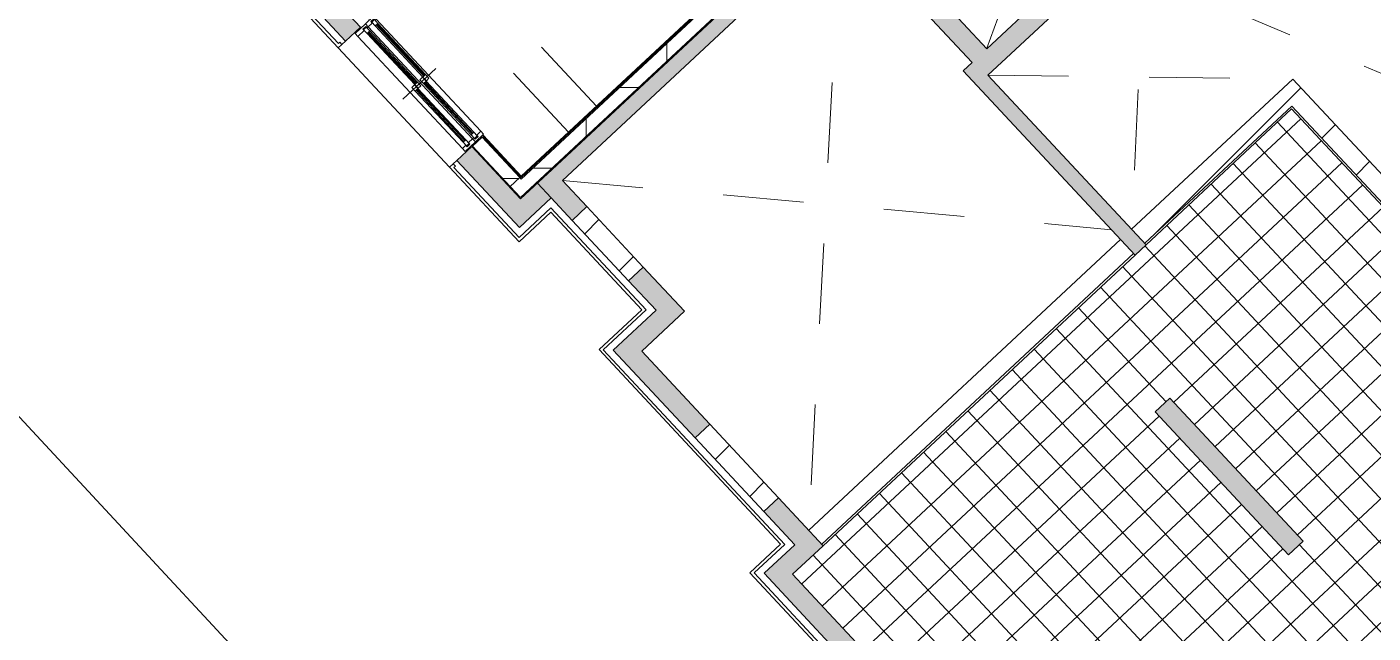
# Model space of a CAD drawing. Header units: millimetres. Extents: x -71377 to 516042, y -145869 to 441446.
# Drawn here: x 130022 to 143378, y 86537 to 92553 of the extents above; entities that cross this region are included whole.
import ezdxf

# ---------------------------------------------------------------- set-up
doc = ezdxf.new("R2010")
doc.units = ezdxf.units.MM
doc.header["$LTSCALE"] = 1000
doc.linetypes.add('_점선_S_', pattern=[1.6, 0.8, -0.8])
for name, color, linetype, lineweight in [('06', 6, 'Continuous', 5), ('A-ele-8', 8, 'Continuous', 5), ('A-fnsh', 5, 'Continuous', 5), ('A-fnsh-4', 4, 'Continuous', 5), ('A-glas', 5, 'Continuous', 5), ('A-hat', 251, 'Continuous', 5), ('A-insu', 251, 'Continuous', 5), ('A-wind', 4, 'Continuous', 5), ('A-wind-hdln', 8, 'Continuous', 5), ('A_bwall', 3, 'Continuous', 5), ('A_cwall', 2, 'Continuous', 5), ('A_fnsh', 5, 'Continuous', 5), ('A_fnsh-4', 4, 'Continuous', 5), ('AA_발코니선', 4, '_점선_S_', 5), ('AA_오픈', 8, '_점선_S_', 5), ('조경라인_dwg', 8, 'Continuous', 5)]:
    doc.layers.add(name, color=color, linetype=linetype, lineweight=lineweight)
pattern_1 = [(45, (165969.5, 243949.9), (-353.5534, 353.5534), [])]

# ---------------------------------------------------------------- blocks, each defined once
blk = doc.blocks.new('미서기창__이중창_ - _A_PW_16X12-2154979-지반층 배치도')
at = {"layer": 'A-glas'}
for p, q in [((-720, 136), (-25, 136)), ((25, 176), (720, 176)), ((25, 164), (720, 164)), ((-720, 124), (-25, 124)), ((-720, 26), (-25, 26)), ((-720, 14), (-25, 14)), ((25, 66), (720, 66)), ((25, 54), (720, 54))]:
    blk.add_line(p, q, dxfattribs=at)
at = {"layer": 'A-wind'}
for p, q in [((-800, 95), (-800, 235)), ((-800, 235), (-760, 235)), ((-760, 150), (-780, 150)), ((-780, 150), (-780, 110)), ((-770, 148), (-720, 148)), ((-770, 112), (-770, 148)), ((-760, 235), (-760, 150)), ((-720, 148), (-720, 112)), ((-25, 188), (25, 188)), ((-25, 152), (-25, 188)), ((25, 152), (-25, 152)), ((-25, 148), (25, 148)), ((-25, 112), (-25, 148)), ((25, 188), (25, 152)), ((25, 148), (25, 112)), ((720, 188), (770, 188)), ((720, 152), (720, 188)), ((770, 152), (720, 152)), ((760, 235), (800, 235)), ((760, 190), (760, 235)), ((780, 190), (760, 190)), ((760, 95), (760, 150)), ((760, 150), (780, 150)), ((770, 188), (770, 152)), ((780, 150), (780, 190)), ((800, 235), (800, 95)), ((-760, 95), (-800, 95)), ((-800, 95), (-800, -15)), ((-780, 110), (-760, 110)), ((-780, 0), (-780, 40)), ((-780, 40), (-760, 40)), ((-760, 0), (-780, 0)), ((-720, 112), (-770, 112)), ((-770, 38), (-720, 38)), ((-770, 2), (-770, 38)), ((-720, 2), (-770, 2)), ((-760, 110), (-760, 95)), ((-760, 40), (-760, 95)), ((-760, -15), (-760, 0)), ((-720, 38), (-720, 2)), ((25, 112), (-25, 112)), ((-25, 78), (25, 78)), ((-25, 42), (-25, 78)), ((25, 42), (-25, 42)), ((-25, 38), (25, 38)), ((-25, 2), (-25, 38)), ((25, 2), (-25, 2)), ((25, 78), (25, 42)), ((25, 38), (25, 2)), ((720, 78), (770, 78)), ((720, 42), (720, 78)), ((770, 42), (720, 42)), ((800, 95), (760, 95)), ((760, 80), (760, 95)), ((780, 80), (760, 80)), ((760, -15), (760, 40)), ((760, 40), (780, 40)), ((770, 78), (770, 42)), ((780, 40), (780, 80)), ((800, 95), (800, -15)), ((-800, -15), (-760, -15)), ((800, -15), (760, -15))]:
    blk.add_line(p, q, dxfattribs=at)
at = {"layer": 'A-wind-hdln'}
for p, q in [((0, 335), (0, -115)), ((-760, 235), (760, 235)), ((-720, 148), (-25, 148)), ((25, 188), (720, 188)), ((25, 152), (720, 152)), ((760, 95), (-760, 95)), ((-720, 112), (-25, 112)), ((-720, 38), (-25, 38)), ((-720, 2), (-25, 2)), ((25, 78), (720, 78)), ((25, 42), (720, 42)), ((760, -15), (-760, -15))]:
    blk.add_line(p, q, dxfattribs=at)
blk = doc.blocks.new('대장2_59A_1층_rvt-1-지반층 배치도')
at = {"layer": 'A-hat'}
h = blk.add_hatch(dxfattribs=at)
h.set_pattern_fill('FP_55', color=256, style=0, pattern_type=2)
h.set_pattern_definition([(0, (-96985.9, -23353.2), (0, 800), []), (270, (-96985.9, -23353.2), (800, 5e-14), [])])
h.paths.add_polyline_path([(-128138, -176334), (-128043, -176245), (-128418, -175843), (-128513, -175932), (-128403, -176050)])
h.paths.add_polyline_path([(-129618, -174747), (-129523, -174658), (-130239, -173890), (-130334, -173979), (-129677, -174684)])
h.paths.add_polyline_path([(-131439, -172794), (-131344, -172705), (-132026, -171974), (-132121, -172063), (-131498, -172731)])
h.paths.add_polyline_path([(-133976, -170073), (-133881, -169985), (-134263, -169575), (-134358, -169664), (-134035, -170010)])
at = {"layer": 'A-ele-8'}
blk.add_line((-128411, -175836), (-128404, -175829), dxfattribs=at)
at = {"layer": 'A-fnsh'}
for p, q in [((-125739, -174097), (-128029, -176232)), ((-128029, -176232), (-128411, -175822))]:
    blk.add_line(p, q, dxfattribs=at)
at = {"layer": 'A-insu'}
for p, q in [((-128513, -175932), (-128418, -175843)), ((-128418, -175843), (-128043, -176245)), ((-128138, -176334), (-128513, -175932)), ((-128043, -176245), (-128138, -176334))]:
    blk.add_line(p, q, dxfattribs=at)
at = {"layer": 'A_fnsh-4'}
for p, q in [((-128411, -175836), (-128404, -175829)), ((-128036, -176238), (-128411, -175836)), ((-128404, -175829), (-128029, -176232)), ((-128029, -176232), (-128036, -176238))]:
    blk.add_line(p, q, dxfattribs=at)
at = {"layer": 'AA_발코니선'}
for p, q in [((-127283, -175536), (-129140, -173544)), ((-127561, -175795), (-129417, -173804))]:
    blk.add_line(p, q, dxfattribs=at)
at = {"layer": 'A-wind-hdln', "extrusion": (0, 0, -1), "zscale": -1, "rotation": 226.9999987515239}
blk.add_blockref('미서기창__이중창_ - _A_PW_16X12-2154979-지반층 배치도', (128960, -175240), dxfattribs=at)
blk = doc.blocks.new('조경라인_dwg-6847807-지반층 배치도')
at = {"layer": '06'}
blk.add_line((112038, 107962), (133116, 85267), dxfattribs=at)

msp = doc.modelspace()

# ---------------------------------------------------------------- hatches: boundary and pattern name
at = {"layer": 'A-hat'}
h = msp.add_hatch(dxfattribs=at)
h.set_pattern_fill('FP_13', color=256, scale=1000, style=0, pattern_type=2)
h.set_pattern_definition([(0, (165969.5, 243949.9), (0, 800), []), (90, (165969.5, 243949.9), (-800, 5e-14), [])])
h.paths.add_polyline_path([(135014.5, 90948.2), (137969.2, 93703.5), (137880.5, 93798.6), (134925.8, 91043.3)])
for points in [[(135335.7, 91029), (138092.9, 93600.1), (137983.3, 93703), (135233.4, 91138.7), (135256.8, 91113.6)], [(139398.9, 92199.6), (139545.2, 92336), (138246, 93729.2), (138099.7, 93592.8), (139379.9, 92220)], [(139557.3, 92073.8), (141118.7, 93529.8), (140982.3, 93676.1), (139420.9, 92220), (139545.2, 92086.7)], [(133183.6, 92413.1), (133329.9, 92549.5), (132613.8, 93317.4), (132467.5, 93181), (132731.5, 92897.9)], [(141016.2, 90289.3), (141125.9, 90391.6), (139420.9, 92220), (139311.2, 92117.7), (141002.5, 90304)], [(134909, 90562.7), (135055.3, 90699.1), (134434.7, 91364.7), (134288.4, 91228.3), (134861.3, 90613.9)], [(135431.5, 90632.9), (135577.8, 90769.3), (135233.4, 91138.7), (135087.1, 91002.3), (135304.3, 90769.3)], [(134918.9, 90845.4), (135055.3, 90699.1), (135223.5, 90856), (135087.1, 91002.3)], [(136400, 89594.4), (136546.2, 89730.8), (136137, 90169.6), (135990.8, 90033.2), (136272.8, 89730.8)], [(135975.8, 89198.9), (136400, 89594.4), (136263.6, 89740.7), (135839.4, 89345.1), (135848.6, 89335.3)], [(136651, 88474.8), (136797.2, 88611.2), (136122.1, 89335.3), (135975.8, 89198.9)], [(142539.6, 87314), (142685.9, 87450.4), (141362.8, 88869.2), (141216.5, 88732.8), (142488, 87369.4)], [(137776.3, 87268.1), (137922.5, 87404.5), (137479.2, 87879.9), (137333, 87743.5), (137681.8, 87369.4)], [(137472.8, 86985.1), (137776.3, 87268.1), (137639.9, 87414.4), (137336.4, 87131.3), (137345.6, 87121.5)], [(140783.9, 83434.3), (140930.1, 83570.7), (137619, 87121.5), (137472.8, 86985.1), (140520.3, 83717)]]:
    msp.add_hatch(color=256, dxfattribs=at).paths.add_polyline_path(points)
h = msp.add_hatch(dxfattribs=at)
h.set_pattern_fill('FP_12', color=256, scale=1000, style=0, pattern_type=2)
h.set_pattern_definition(pattern_1)
h.paths.add_polyline_path([(141112.2, 90406.3), (142710.2, 91896.4), (142580.7, 92035.4), (140982.6, 90545.2)])
h = msp.add_hatch(dxfattribs=at)
h.set_pattern_fill('FP_12', color=256, scale=1000, style=0, pattern_type=2)
h.set_pattern_definition(pattern_1)
h.paths.add_polyline_path([(144869.6, 89302.2), (145008.6, 89431.8), (142710.2, 91896.4), (142571.3, 91766.9), (142637.9, 91695.4)])
h = msp.add_hatch(dxfattribs=at)
h.set_pattern_fill('FP_22', color=256, scale=1000, style=0, pattern_type=2)
h.set_pattern_definition([(223, (141741.9, 87504.45), (204.6, -219.406), []), (313, (141741.9, 87504.45), (219.406, 204.6), [])])
h.paths.add_polyline_path([(140793.7, 83717), (141422.7, 84303.5), (141559.1, 84157.2), (143548.4, 86012.3), (143412, 86158.6), (143960.5, 86670.1), (144096.9, 86523.8), (145281.7, 87628.6), (145145.3, 87774.9), (145745, 88334.1), (142570.3, 91738.6), (137619, 87121.5), (140783.9, 83727.6)])
h.paths.add_polyline_path([(142539.6, 87314), (141216.5, 88732.8), (141362.8, 88869.2), (142685.9, 87450.4), (142599, 87369.4)])
h = msp.add_hatch(dxfattribs=at)
h.set_pattern_fill('FP_12', color=256, scale=1000, style=0, pattern_type=2)
h.set_pattern_definition(pattern_1)
h.paths.add_polyline_path([(135990.8, 90033.2), (136137, 90169.6), (135577.8, 90769.3), (135431.5, 90632.9), (135449.3, 90613.9)])
h = msp.add_hatch(dxfattribs=at)
h.set_pattern_fill('FP_12', color=256, scale=1000, style=0, pattern_type=2)
h.set_pattern_definition(pattern_1)
h.paths.add_polyline_path([(137333, 87743.5), (137479.2, 87879.9), (136797.2, 88611.2), (136651, 88474.8), (136676, 88448)])

# ---------------------------------------------------------------- linework, layer by layer
at = {"layer": 'A-ele-8'}
msp.add_line((134215.3, 91160.1), (133110.5, 92344.9), dxfattribs=at)
at = {"layer": 'A-fnsh'}
for p, q in [((142570.3, 91738.6), (141125.9, 90391.6)), ((145745, 88334.1), (142570.3, 91738.6))]:
    msp.add_line(p, q, dxfattribs=at)
at = {"layer": 'A-fnsh-4'}
msp.add_line((135087.1, 91002.3), (135223.5, 90856), dxfattribs=at)
at = {"layer": 'A-insu'}
for p, q in [((138136.5, 94037.3), (134925.8, 91043.3)), ((135014.5, 90948.2), (137969.2, 93703.5)), ((133147, 92379), (133183.6, 92413.1)), ((134288.4, 91228.3), (134251.9, 91194.2)), ((134912.2, 91057.9), (134817.1, 90969.3)), ((134817.1, 90969.3), (134919.4, 90859.5)), ((134925.8, 91043.3), (134912.2, 91057.9)), ((134919.4, 90859.5), (135014.5, 90948.2))]:
    msp.add_line(p, q, dxfattribs=at)
at = {"layer": 'A_bwall'}
for p, q in [((142580.7, 92035.4), (140982.6, 90545.2)), ((145008.6, 89431.8), (142580.7, 92035.4)), ((141112.2, 90406.3), (142571.3, 91766.9)), ((142571.3, 91766.9), (144869.6, 89302.2)), ((136137, 90169.6), (135577.8, 90769.3)), ((135431.5, 90632.9), (135990.8, 90033.2)), ((140872.9, 90442.9), (137779.3, 87558.1)), ((137908.9, 87419.1), (141002.5, 90304)), ((137479.2, 87879.9), (136797.2, 88611.2)), ((136651, 88474.8), (137333, 87743.5))]:
    msp.add_line(p, q, dxfattribs=at)
at = {"layer": 'A_cwall'}
for p, q in [((141128.6, 93812.5), (139545.2, 92336)), ((137983.3, 93703), (135233.4, 91138.7)), ((139545.2, 92336), (138246, 93729.2)), ((135335.7, 91029), (138092.9, 93600.1)), ((138092.9, 93600.1), (139398.9, 92199.6)), ((139557.3, 92073.8), (141118.7, 93529.8)), ((133329.9, 92549.5), (132613.8, 93317.4)), ((132467.5, 93181), (133183.6, 92413.1)), ((133183.6, 92413.1), (133329.9, 92549.5)), ((139398.9, 92199.6), (139311.2, 92117.7)), ((139311.2, 92117.7), (141016.2, 90289.3)), ((141125.9, 90391.6), (139557.3, 92073.8)), ((134434.7, 91364.7), (134288.4, 91228.3)), ((134918.9, 90845.4), (134434.7, 91364.7)), ((134288.4, 91228.3), (134909, 90562.7)), ((135233.4, 91138.7), (134918.9, 90845.4)), ((135577.8, 90769.3), (135335.7, 91029)), ((134909, 90562.7), (135223.5, 90856)), ((135223.5, 90856), (135431.5, 90632.9)), ((135431.5, 90632.9), (135577.8, 90769.3)), ((141016.2, 90289.3), (141125.9, 90391.6)), ((136137, 90169.6), (135990.8, 90033.2)), ((136546.2, 89730.8), (136137, 90169.6)), ((135990.8, 90033.2), (136263.6, 89740.7)), ((136263.6, 89740.7), (135839.4, 89345.1)), ((136122.1, 89335.3), (136546.2, 89730.8)), ((135839.4, 89345.1), (136651, 88474.8)), ((136797.2, 88611.2), (136122.1, 89335.3)), ((141362.8, 88869.2), (141216.5, 88732.8)), ((142685.9, 87450.4), (141362.8, 88869.2)), ((141216.5, 88732.8), (142539.6, 87314)), ((136651, 88474.8), (136797.2, 88611.2)), ((137479.2, 87879.9), (137333, 87743.5)), ((137922.5, 87404.5), (137479.2, 87879.9)), ((137333, 87743.5), (137639.9, 87414.4)), ((137639.9, 87414.4), (137336.4, 87131.3)), ((137619, 87121.5), (137922.5, 87404.5)), ((142539.6, 87314), (142685.9, 87450.4)), ((137336.4, 87131.3), (140783.9, 83434.3)), ((140793.7, 83717), (137619, 87121.5))]:
    msp.add_line(p, q, dxfattribs=at)
at = {"layer": 'A_fnsh'}
for p, q in [((144869.6, 89302.2), (142571.3, 91766.9)), ((137922.5, 87404.5), (141016.2, 90289.3))]:
    msp.add_line(p, q, dxfattribs=at)
at = {"layer": 'A_fnsh-4'}
for p, q in [((138111.5, 94041.3), (134919.9, 91065.1)), ((134926.3, 91058.1), (138118, 94034.4)), ((132394.4, 93112.8), (133110.5, 92344.9)), ((132436.8, 93111.3), (133111.9, 92387.3)), ((133110.5, 92344.9), (133147, 92379)), ((133111.9, 92387.3), (133126.6, 92400.9)), ((133147, 92379), (133126.6, 92400.9)), ((134251.9, 91194.2), (134215.3, 91160.1)), ((134215.3, 91160.1), (134904.1, 90421.4)), ((134272.3, 91172.2), (134251.9, 91194.2)), ((134272.3, 91172.2), (134257.7, 91158.6)), ((134257.7, 91158.6), (134905.6, 90463.8)), ((134919.9, 91065.1), (134926.3, 91058.1)), ((134904.1, 90421.4), (135218.6, 90714.7)), ((134905.6, 90463.8), (135220.1, 90757.1)), ((135218.6, 90714.7), (136122.2, 89745.6)), ((135220.1, 90757.1), (136164.6, 89744.1)), ((136122.2, 89745.6), (135698.1, 89350.1)), ((136164.6, 89744.1), (135740.5, 89348.6)), ((135698.1, 89350.1), (137498.5, 87419.3)), ((135740.5, 89348.6), (137540.9, 87417.8)), ((137498.5, 87419.3), (137195, 87136.3)), ((137540.9, 87417.8), (137237.4, 87134.8)), ((137195, 87136.3), (140778.9, 83293)), ((137237.4, 87134.8), (140780.4, 83335.4))]:
    msp.add_line(p, q, dxfattribs=at)
at = {"layer": 'AA_오픈'}
for p, q in [((140370.6, 94596), (139545.2, 92336)), ((138092.9, 93600.1), (137779.3, 87558.1)), ((141118.7, 93529.8), (140982.6, 90545.2)), ((141814.3, 92783.8), (146493.2, 90816.2)), ((139557.3, 92073.8), (142580.7, 92035.4)), ((135335.7, 91029), (140781.7, 90540.8))]:
    msp.add_line(p, q, dxfattribs=at)

# ---------------------------------------------------------------- block references
msp.add_blockref('대장2_59A_1층_rvt-1-지반층 배치도', (262955.4, 267303.1))
at = {"layer": '조경라인_dwg', "rotation": 8.537736462515947e-07}
msp.add_blockref('조경라인_dwg-6847807-지반층 배치도', (0, 0), dxfattribs=at)

doc.saveas('drawing.dxf')
